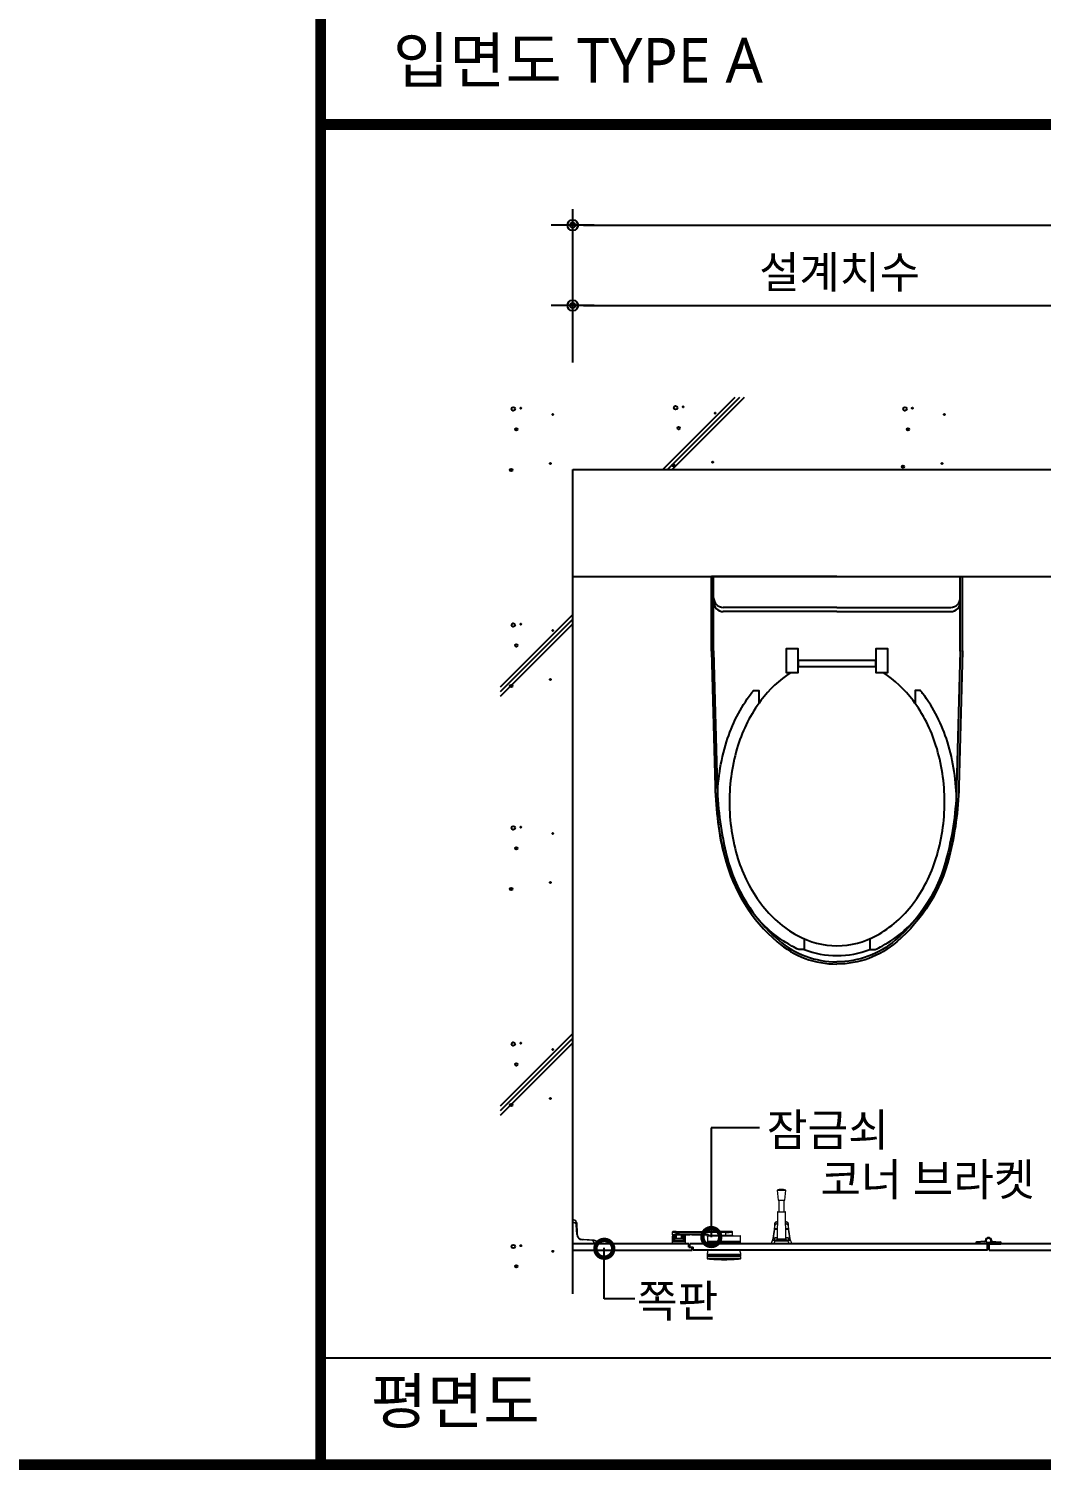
# Model space of a CAD drawing. Extents: x -256 to 8104, y -176 to 5714.
# Drawn here: x 2211 to 3159, y 2764 to 4114 of the extents above; entities that cross this region are included whole.
import ezdxf
from ezdxf.enums import TextEntityAlignment as Align

# ---------------------------------------------------------------- set-up
doc = ezdxf.new("R2010")
doc.units = 0
doc.header["$LTSCALE"] = 30
doc.layers.get('0').update_dxf_attribs({"linetype": 'CONTINUOUS'})
doc.layers.get('DEFPOINTS').update_dxf_attribs({"linetype": 'CONTINUOUS'})
for name, color, linetype in [('0_toilet', 6, 'CONTINUOUS'), ('DIM', 7, 'CONTINUOUS'), ('HAT', 8, 'CONTINUOUS'), ('TIT', 3, 'CONTINUOUS'), ('경첩', 4, 'CONTINUOUS'), ('문자', 3, 'CONTINUOUS'), ('부자재', 4, 'CONTINUOUS'), ('옷걸이', 4, 'CONTINUOUS'), ('잠금쇠(회전형)', 4, 'CONTINUOUS'), ('치수', 1, 'CONTINUOUS'), ('해치', 8, 'CONTINUOUS')]:
    doc.layers.add(name, color=color, linetype=linetype)
doc.styles.add('돋움', font='malgun.ttf')
doc.dimstyles.new('10', dxfattribs={"dimscale": 10, "dimtxt": 3, "dimasz": 1, "dimexe": 1.5, "dimexo": 2, "dimgap": 1, "dimtad": 1, "dimdec": 0, "dimlunit": 6, "dimtxsty": '돋움', "dimblk": 'DIMDOT', "dimcen": -1, "dimdle": 1.5, "dimclrt": 3, "dimazin": 3, "dimtfac": 1, "dimtdec": 0, "dimtix": 1, "dimtmove": 2, "dimatfit": 3, "dimldrblk": 'DIMDOT', "dimarcsym": 0})

# ---------------------------------------------------------------- blocks, each defined once
blk = doc.blocks.new('_DOTSMALL')
at = {"color": 0, "linetype": 'ByBlock', "const_width": 0.5}
blk.add_lwpolyline([(-0.0625, 0, 1), (0.0625, 0, 1)], format="xyb", close=True, dxfattribs=at)
blk = doc.blocks.new('A$C63EC304E')
at = {"layer": '치수', "color": 1, "xscale": 2.5, "yscale": 2.5, "zscale": 2.5, "rotation": 234.3098741996962}
blk.add_blockref('_DOTSMALL', (0.31, 0.31), dxfattribs=at)
blk = doc.blocks.new('A$C2BC9653E')
at = {"layer": '치수', "xscale": 0.3333333333333333, "yscale": 0.3333333333333333, "zscale": 0.3333333333333333}
blk.add_blockref('A$C63EC304E', (0, 0), dxfattribs=at)
blk = doc.blocks.new('A$C7FC71301')
at = {"layer": '치수', "rotation": 180}
blk.add_blockref('A$C2BC9653E', (0.208, 0.208), dxfattribs=at)
blk = doc.blocks.new('A$C4A20372B')
at = {"layer": '치수'}
blk.add_blockref('A$C7FC71301', (0, 0), dxfattribs=at)
blk = doc.blocks.new('A$C566469F5')
at = {"layer": '치수'}
blk.add_blockref('A$C4A20372B', (0, 0), dxfattribs=at)
blk = doc.blocks.new('A$C7E317CD4')
at = {"layer": '해치', "xscale": 2, "yscale": 2, "zscale": 2}
blk.add_blockref('A$C566469F5', (0, 0), dxfattribs=at)
blk = doc.blocks.new('A$C601D7F27')
at = {"layer": '치수'}
blk.add_blockref('A$C7E317CD4', (0, 0), dxfattribs=at)
blk = doc.blocks.new('A$C38802C08')
at = {"layer": '치수'}
blk.add_blockref('A$C601D7F27', (0, 0), dxfattribs=at)
blk = doc.blocks.new('DIMDOT')
at = {"linetype": 'Continuous'}
blk.add_line((-2, 0), (2, 0), dxfattribs=at)
for radius in [0.5, 0.25]:
    blk.add_circle((0, 0), radius, dxfattribs=at)
blk = doc.blocks.new('*D50')
at = {"layer": 'DEFPOINTS', "color": 0}
for p in [(32617.5, -1246.8), (31117.5, -1395.3), (32617.5, -1395.3)]:
    blk.add_point(p, dxfattribs=at)
at = {"layer": 'DIM', "color": 0, "lineweight": -2, "ltscale": 10}
for p, q in [((31117.5, -1375.3), (31117.5, -1231.8)), ((32617.5, -1375.3), (32617.5, -1231.8)), ((31127.5, -1246.8), (32607.5, -1246.8))]:
    blk.add_line(p, q, dxfattribs=at)
at = {"layer": 'DIM', "color": 0, "lineweight": -2, "xscale": 10, "yscale": 10, "zscale": 10, "rotation": 180}
blk.add_blockref('DIMDOT', (31117.5, -1246.8), dxfattribs=at)
at = {"layer": 'DIM', "color": 0, "lineweight": -2, "xscale": 10, "yscale": 10, "zscale": 10}
blk.add_blockref('DIMDOT', (32617.5, -1246.8), dxfattribs=at)
at = {"layer": 'DIM', "color": 3, "insert": (31867.5, -1217.2), "char_height": 30, "attachment_point": 5, "style": '돋움'}
blk.add_mtext('설계치수', dxfattribs=at)
blk = doc.blocks.new('*D52')
at = {"layer": 'DEFPOINTS', "color": 0}
for p in [(31617.5, -1322.1), (31117.5, -1395.3), (31617.5, -1395.3)]:
    blk.add_point(p, dxfattribs=at)
at = {"layer": 'DIM', "color": 0, "lineweight": -2, "ltscale": 10}
for p, q in [((31117.5, -1375.3), (31117.5, -1307.1)), ((31617.5, -1375.3), (31617.5, -1307.1)), ((31127.5, -1322.1), (31607.5, -1322.1))]:
    blk.add_line(p, q, dxfattribs=at)
at = {"layer": 'DIM', "color": 0, "lineweight": -2, "xscale": 10, "yscale": 10, "zscale": 10, "rotation": 180}
blk.add_blockref('DIMDOT', (31117.5, -1322.1), dxfattribs=at)
at = {"layer": 'DIM', "color": 0, "lineweight": -2, "xscale": 10, "yscale": 10, "zscale": 10}
blk.add_blockref('DIMDOT', (31617.5, -1322.1), dxfattribs=at)
at = {"layer": 'DIM', "color": 3, "insert": (31367.5, -1292.5), "char_height": 30, "attachment_point": 5, "style": '돋움'}
blk.add_mtext('설계치수', dxfattribs=at)
blk = doc.blocks.new('A$C10E41893')
at = {"layer": '부자재'}
for p, q in [((6.5, 0), (6.5, 196)), ((123.3, 196), (6.5, 196)), ((123.3, 192.5), (6.5, 192.5)), ((54.8, 0), (54.8, 177.5)), ((61.4, 0), (61.4, 177.5)), ((6.5, 0), (6.5, -196)), ((54.8, 0), (54.8, -177.5)), ((61.4, 0), (61.4, -177.5)), ((123.3, -192.5), (6.5, -192.5)), ((123.3, -196), (6.5, -196))]:
    blk.add_line(p, q, dxfattribs=at)
for points in [[(122.7, 196, -0.012538), (123.3, 196), (334.6, 190.3, -0.055395), (444.7, 175.1, -0.154276), (576.9, 93.3, -0.179504), (611.5, 0, -0.179504)], [(122.8, 192.5, -0.012538), (123.2, 192.5), (334.5, 186.8, -0.055395), (443.8, 171.7, -0.154276), (574.3, 91, -0.179504), (608, 0, -0.179504)], [(572, 51.4), (588.8, 51.4), (588.8, 59.6, 0.021185), (583.3, 70.7, 0.106084), (528.4, 133.7, 0.085733), (452.6, 172.4, 0.075373), (358.7, 186.6, 0.075373), (264.8, 172.4, 0.085733), (189, 133.7, 0.007337), (184.4, 130.1), (184.4, 122), (204.7, 122)], [(156.7, -72, 0.089162), (200.2, -118.7, 0.085733), (270.3, -154.5, 0.075373), (358.7, -167.9, 0.075373), (447.1, -154.5, 0.085733), (517.2, -118.7, 0.106084), (567, -61.6, 0.126931), (582.8, 0, 0.126931), (567, 61.6, 0.106084), (517.2, 118.7, 0.085733), (447.1, 154.5, 0.075373), (358.7, 167.9, 0.075373), (270.3, 154.5, 0.085733), (200.2, 118.7, 0.089162), (156.7, 72)], [(588.8, -51.4, 0.090214), (598.2, 0, 0.090214), (588.8, 51.4, 0.106084)], [(122.7, -196, 0.012538), (123.3, -196), (334.6, -190.3, 0.055395), (444.7, -175.1, 0.154276), (576.9, -93.3, 0.179504), (611.5, 0, 0.179504)], [(122.8, -192.5, 0.012538), (123.2, -192.5), (334.5, -186.8, 0.055395), (443.8, -171.7, 0.154276), (574.3, -91, 0.179504), (608, 0, 0.179504)], [(572, -51.4), (588.8, -51.4), (588.8, -59.6, -0.021185), (583.3, -70.7, -0.106084), (528.4, -133.7, -0.085733), (452.6, -172.4, -0.075373), (358.7, -186.6, -0.075373), (264.8, -172.4, -0.085733), (189, -133.7, -0.007337), (184.4, -130.1), (184.4, -122), (204.7, -122)]]:
    blk.add_lwpolyline(points, format="xyb", dxfattribs=at)
blk.add_lwpolyline([(138, -60.8), (119.3, -60.8), (119.3, -79.5), (156.7, -79.5), (156.7, -60.8), (138, -60.8), (147.3, -60.8), (147.3, 60.8), (138, 60.8), (156.7, 60.8), (156.7, 79.5), (119.3, 79.5), (119.3, 60.8), (138, 60.8), (138, -60.8), (119.3, -60.8)], dxfattribs=at)
for centre, start, end in [((39.8, 177.5), 0, 90), ((46.4, 177.5), 0, 90), ((39.8, -177.5), 270, 0), ((46.4, -177.5), 270, 0)]:
    blk.add_arc(centre, 15, start, end, dxfattribs=at)
blk = doc.blocks.new('STS_02', base_point=(28397.3, -5176.8))
for p, q in [((31117.5, -2247.4), (31117.5, -1475.7)), ((31117.5, -1475.7), (32617.5, -1475.7)), ((31117.5, -1575.7), (32617.5, -1575.7))]:
    blk.add_line(p, q)
at = {"color": 8}
blk.add_line((30881.5, -2307.5), (32844.1, -2307.5), dxfattribs=at)
at = {"color": 8, "const_width": 10}
for points in [[(30881.5, -2407.5), (30881.5, 361.6)], [(30881.5, -1152.6), (34229.3, -1152.6)], [(28444.7, -2407.5), (34229.3, -2407.5)]]:
    blk.add_lwpolyline(points, dxfattribs=at)
at = {"layer": '0_toilet'}
for p, q in [((31226.4, -2200.7), (31117.5, -2200.7)), ((31117.5, -2206.7), (31229.4, -2206.7)), ((31226.4, -2203.7), (31226.4, -2200.7)), ((31226.4, -2203.7), (31230.2, -2203.7)), ((31506, -2200.7), (31227.2, -2200.7)), ((31227.2, -2203.7), (31227.2, -2200.7)), ((31229.4, -2206.7), (31229.4, -2203.7)), ((31230.2, -2206.7), (31230.2, -2203.7)), ((31506, -2206.7), (31230.2, -2206.7)), ((31506, -2206.7), (31506, -2200.7)), ((31731.5, -2200.7), (31507.5, -2200.7)), ((31507.5, -2206.7), (31507.5, -2200.7)), ((31507.5, -2206.7), (31734.5, -2206.7))]:
    blk.add_line(p, q, dxfattribs=at)
at = {"layer": '경첩', "color": 4, "linetype": 'Continuous', "lineweight": 15}
for p, q in [((31117.5, -2178.2), (31118.7, -2178.2)), ((31117.5, -2178.5), (31117.5, -2178.2)), ((31117.5, -2180.6), (31117.5, -2178.5)), ((31118.7, -2178.5), (31117.5, -2178.5)), ((31118.8, -2180.6), (31117.5, -2180.6)), ((31117.5, -2180.7), (31118.8, -2180.7)), ((31117.5, -2181), (31117.5, -2180.7)), ((31118.8, -2181), (31117.5, -2181)), ((31117.5, -2181), (31117.5, -2199.2)), ((31118.7, -2178.5), (31118.7, -2178.2)), ((31118.8, -2180.7), (31118.8, -2180.6)), ((31118.8, -2180.7), (31118.8, -2181)), ((31120.8, -2181.9), (31120.8, -2180.5)), ((31121.3, -2191.9), (31120.9, -2183)), ((31121, -2180.5), (31121.1, -2183)), ((31121.2, -2180.9), (31121.1, -2181.1)), ((31121.3, -2181.5), (31121.1, -2181.8)), ((31121.1, -2183), (31121.6, -2191.9)), ((31121.5, -2184.2), (31121.2, -2184.5)), ((31121.5, -2184.9), (31121.2, -2185.2)), ((31121.3, -2181.5), (31121.5, -2184.2)), ((31121.5, -2185.3), (31121.3, -2185.5)), ((31121.5, -2185.9), (31121.3, -2186.2)), ((31121.5, -2185.3), (31121.5, -2185.9)), ((31121.6, -2186.3), (31121.3, -2186.5)), ((31121.7, -2189.1), (31121.4, -2189.4)), ((31121.7, -2189.1), (31121.4, -2189.4)), ((31121.7, -2189.6), (31121.5, -2189.8)), ((31121.7, -2189.8), (31121.5, -2190)), ((31121.8, -2190.7), (31121.5, -2191)), ((31121.8, -2190.8), (31121.5, -2191.1)), ((31121.8, -2191.2), (31121.5, -2191.4)), ((31121.8, -2191.3), (31121.5, -2191.5)), ((31121.6, -2186.3), (31121.7, -2189.1)), ((31121.8, -2192.2), (31121.6, -2192.4)), ((31121.7, -2189.1), (31121.7, -2189.6)), ((31121.7, -2189.8), (31121.8, -2190.7)), ((31121.9, -2192.4), (31121.7, -2192.6)), ((31121.7, -2193), (31121.9, -2192.8)), ((31121.9, -2192.8), (31121.7, -2193)), ((31121.8, -2190.7), (31121.8, -2190.8)), ((31121.8, -2190.8), (31121.8, -2191.2)), ((31121.8, -2191.2), (31121.8, -2191.3)), ((31121.8, -2191.3), (31121.8, -2191.9)), ((31122.1, -2193.3), (31121.9, -2193.5)), ((31122.3, -2193.7), (31122.1, -2193.9)), ((31122.4, -2193.9), (31122.2, -2194.1)), ((31122.6, -2194.4), (31122.5, -2194.6)), ((31122.8, -2194.6), (31122.6, -2194.8)), ((31123.9, -2195.6), (31123.7, -2195.8)), ((31124.1, -2195.7), (31123.9, -2195.9)), ((31124.6, -2196), (31124.4, -2196.2)), ((31124.8, -2196.1), (31124.6, -2196.3)), ((31125.3, -2196.3), (31125.1, -2196.5)), ((31126.6, -2196.4), (31126.3, -2196.7)), ((31126.3, -2196.4), (31126.6, -2196.4)), ((31126.3, -2196.7), (31135.3, -2197.1)), ((31135.3, -2197.4), (31126.3, -2196.9)), ((31126.6, -2196.4), (31127.9, -2196.5)), ((31127.9, -2196.5), (31127.7, -2196.7)), ((31128.6, -2196.5), (31128.4, -2196.8)), ((31128.9, -2196.6), (31128.7, -2196.8)), ((31129.6, -2196.6), (31129.4, -2196.8)), ((31129.6, -2196.6), (31132.3, -2196.7)), ((31132.3, -2196.7), (31132.1, -2197)), ((31133, -2196.7), (31132.8, -2197)), ((31133.3, -2196.8), (31133.1, -2197)), ((31134, -2196.8), (31133.8, -2197)), ((31134, -2196.8), (31137.2, -2196.9)), ((31135.3, -2197.1), (31137.8, -2197.2)), ((31137.8, -2197.5), (31136.3, -2197.4)), ((31137.3, -2197), (31137.1, -2197.2)), ((31137.3, -2197), (31137.2, -2196.9)), ((31137.3, -2200.7), (31137.3, -2199.5)), ((31137.5, -2199.5), (31137.3, -2199.5)), ((31137.6, -2199.5), (31137.5, -2199.5)), ((31137.5, -2199.5), (31137.5, -2200.7)), ((31137.6, -2200.7), (31137.6, -2199.5)), ((31139.8, -2200.7), (31139.8, -2199.6)), ((31139.8, -2199.6), (31140, -2199.6)), ((31140, -2199.6), (31140, -2200.7)), ((31119, -2200.7), (31137.3, -2200.7)), ((31137.5, -2200.7), (31137.3, -2200.7)), ((31139.8, -2200.7), (31137.6, -2200.7)), ((31140, -2200.7), (31139.8, -2200.7))]:
    blk.add_line(p, q, dxfattribs=at)
at = {"layer": '경첩', "color": 4, "linetype": 'Continuous', "lineweight": 15, "flags": 128}
for points in [[(31120.8, -2180.5), (31120.8, -2180.5), (31120.9, -2180.5), (31120.9, -2180.5), (31121, -2180.5), (31121, -2180.5), (31121, -2180.5), (31121, -2180.5), (31121, -2180.5)], [(31121.1, -2183), (31121.1, -2183), (31121.1, -2183), (31121.1, -2183), (31121.1, -2183), (31121, -2183), (31121, -2183), (31120.9, -2183), (31120.9, -2183)], [(31121.3, -2181), (31121.3, -2181), (31121.3, -2181), (31121.3, -2181), (31121.2, -2181), (31121.2, -2181), (31121.2, -2181), (31121.2, -2180.9), (31121.2, -2180.9)], [(31121.3, -2181), (31121.3, -2181.1), (31121.3, -2181.3), (31121.3, -2181.4), (31121.3, -2181.5)], [(31121.5, -2184.2), (31121.5, -2184.4), (31121.5, -2184.5), (31121.5, -2184.6), (31121.5, -2184.7), (31121.5, -2184.8), (31121.5, -2184.9), (31121.5, -2184.9), (31121.5, -2184.9)], [(31121.6, -2191.9), (31121.6, -2191.9), (31121.5, -2191.9), (31121.5, -2191.9), (31121.5, -2191.9), (31121.5, -2191.9), (31121.4, -2191.9), (31121.4, -2191.9), (31121.3, -2191.9)], [(31121.7, -2189.1), (31121.7, -2189.1), (31121.7, -2189.1)], [(31121.7, -2189.6), (31121.7, -2189.6), (31121.7, -2189.7), (31121.7, -2189.8)], [(31121.8, -2192.2), (31121.9, -2192.3), (31121.9, -2192.4)], [(31121.9, -2192.8), (31121.9, -2192.8), (31121.9, -2192.8)], [(31126.3, -2196.7), (31126.3, -2196.7), (31126.3, -2196.7), (31126.3, -2196.7), (31126.3, -2196.8), (31126.3, -2196.8), (31126.3, -2196.8), (31126.3, -2196.9), (31126.3, -2196.9)], [(31127.9, -2196.5), (31128.1, -2196.5), (31128.2, -2196.5), (31128.3, -2196.5), (31128.4, -2196.5), (31128.5, -2196.5), (31128.6, -2196.5), (31128.6, -2196.5), (31128.6, -2196.5)], [(31128.9, -2196.6), (31129, -2196.6), (31129, -2196.6), (31129.1, -2196.6), (31129.1, -2196.6), (31129.2, -2196.6), (31129.4, -2196.6), (31129.5, -2196.6), (31129.6, -2196.6)], [(31132.3, -2196.7), (31132.4, -2196.7), (31132.6, -2196.7), (31132.7, -2196.7), (31132.8, -2196.7), (31132.8, -2196.7), (31132.9, -2196.7), (31133, -2196.7), (31133, -2196.7), (31133, -2196.7)], [(31133.3, -2196.8), (31133.3, -2196.8), (31133.4, -2196.8), (31133.4, -2196.8), (31133.5, -2196.8), (31133.6, -2196.8), (31133.7, -2196.8), (31133.9, -2196.8), (31134, -2196.8)], [(31135.3, -2197.1), (31135.3, -2197.1), (31135.3, -2197.1), (31135.3, -2197.2), (31135.3, -2197.2), (31135.3, -2197.2), (31135.3, -2197.3), (31135.3, -2197.3), (31135.3, -2197.4)], [(31137.8, -2197.5), (31137.8, -2197.4), (31137.8, -2197.4), (31137.8, -2197.3), (31137.8, -2197.3), (31137.8, -2197.3), (31137.8, -2197.2), (31137.8, -2197.2), (31137.8, -2197.2)]]:
    blk.add_lwpolyline(points, dxfattribs=at)
at = {"layer": '경첩', "color": 4, "linetype": 'Continuous', "lineweight": 15}
for centre, radius, start, end in [((31118.7, -2180.6), 2.35, 2.6983, 90), ((31118.7, -2180.6), 2.1, 2.6983, 90), ((31118.8, -2183.1), 2.35, 2.6983, 90), ((31118.8, -2183.1), 2.1, 2.6983, 90), ((31119, -2199.2), 1.5, 180, 270), ((31126.6, -2191.7), 5.25, 182.6983, 267.3017), ((31126.6, -2191.7), 5, 182.6983, 267.3017), ((31126.6, -2191.7), 4.75, 182.6983, 185.9088), ((31126.6, -2191.7), 4.75, 188.6056, 193.1623), ((31126.6, -2191.7), 4.75, 193.2431, 199.766), ((31126.6, -2191.7), 4.75, 199.766, 204.9948), ((31126.6, -2191.7), 4.75, 208.1736, 214.3849), ((31126.6, -2191.7), 4.75, 214.3855, 217.4388), ((31126.6, -2191.7), 4.75, 217.4392, 235.6151), ((31126.6, -2191.7), 4.75, 235.6142, 238.7009), ((31126.6, -2191.7), 4.75, 238.7002, 245.0052), ((31126.6, -2191.7), 4.75, 248.2494, 255.0002), ((31126.6, -2191.7), 4.75, 255, 267.3017), ((31135.2, -2199.5), 2.35, 0, 87.3017), ((31135.2, -2199.5), 2.1, 0, 87.3017), ((31137.7, -2199.6), 2.35, 0, 87.3017), ((31137.7, -2199.6), 2.1, 0, 87.3017)]:
    blk.add_arc(centre, radius, start, end, dxfattribs=at)
at = {"layer": '부자재'}
for p, q in [((31503.1, -2198.6), (31495.9, -2199.1)), ((31496.6, -2199.6), (31496.6, -2200.7)), ((31509.8, -2198.5), (31518, -2199.1)), ((31517.3, -2199.6), (31517.3, -2200.7)), ((31495.4, -2199.8), (31495.4, -2200.7)), ((31506, -2200.7), (31495.4, -2200.7)), ((31506.8, -2200.2), (31506.8, -2201)), ((31507.1, -2201), (31506.8, -2201)), ((31507.1, -2200.2), (31507.1, -2201)), ((31507.5, -2200.7), (31518.5, -2200.7)), ((31507.5, -2200.7), (31507.5, -2200.7)), ((31518.5, -2199.8), (31518.5, -2200.7))]:
    blk.add_line(p, q, dxfattribs=at)
at = {"layer": '부자재', "color": 1}
blk.add_circle((31506.9, -2197.5), 2.34, dxfattribs=at)
at = {"layer": '부자재'}
for centre, radius, start, end in [((31496, -2199.8), 0.7, 101.7765, 181.6712), ((31497.5, -2199.9), 0.884, 113.4077, 164.5497), ((31503, -2197.3), 1.29, 272.9231, 352.4724), ((31506.9, -2197.5), 2.62, 270, 180), ((31507, -2197.9), 2.86, 280.084, 345.9792), ((31510.8, -2197.3), 1.29, 187.5276, 267.0769), ((31516.4, -2199.9), 0.884, 15.4503, 67.3004), ((31517.8, -2199.8), 0.7, 358.3288, 78.2235), ((31507.3, -2201.7), 1.65, 102.5267, 141.5475), ((31506.6, -2201.7), 1.65, 43.1003, 77.4733)]:
    blk.add_arc(centre, radius, start, end, dxfattribs=at)
at = {"layer": '옷걸이', "lineweight": 15}
for p, q in [((31309, -2150.4), (31309.8, -2159.9)), ((31309, -2150.4), (31317, -2150.4)), ((31316.3, -2159.9), (31317, -2150.4)), ((31309.3, -2171), (31309.1, -2196.2)), ((31316.8, -2171), (31309.3, -2171)), ((31309.5, -2170.7), (31313, -2170.7)), ((31309.8, -2159.9), (31316.3, -2159.9)), ((31310.5, -2159.9), (31310.5, -2170.7)), ((31313, -2170.7), (31316.5, -2170.7)), ((31315.5, -2170.7), (31315.5, -2159.9)), ((31317, -2196.2), (31316.8, -2171)), ((31309.2, -2180.1), (31309.1, -2180.1)), ((31309.1, -2180.1), (31309.1, -2180.2)), ((31309.2, -2180.2), (31309.1, -2180.2)), ((31309.1, -2181.7), (31309.1, -2182.1)), ((31309.1, -2181.7), (31309.2, -2181.7)), ((31309.2, -2182.1), (31309.1, -2182.1)), ((31317, -2180.1), (31316.9, -2180.1)), ((31317, -2180.2), (31316.9, -2180.2)), ((31316.9, -2181.7), (31317, -2181.7)), ((31317, -2182.1), (31316.9, -2182.1)), ((31317, -2180.1), (31317, -2180.2)), ((31317, -2181.7), (31317, -2182.1)), ((31303.5, -2200.7), (31304.4, -2198.1)), ((31304.4, -2198.1), (31304.4, -2198.1)), ((31304.4, -2198.1), (31304.4, -2198.1)), ((31306.8, -2195.3), (31305.3, -2195.3)), ((31306.8, -2195.3), (31305.3, -2195.3)), ((31305.4, -2197.3), (31305.3, -2197.4)), ((31305.3, -2197.5), (31305.3, -2197.5)), ((31320.7, -2197.5), (31305.3, -2197.5)), ((31306.8, -2198.2), (31305.9, -2200.7)), ((31309.1, -2187.2), (31306.7, -2187.2)), ((31306.7, -2195.9), (31306.8, -2195.3)), ((31306.8, -2186.4), (31309.2, -2186.4)), ((31306.8, -2198.2), (31306.8, -2197.5)), ((31306.8, -2197.5), (31319.3, -2197.5)), ((31319.3, -2198.2), (31306.8, -2198.2)), ((31317.8, -2196.2), (31308.3, -2196.2)), ((31316.9, -2186.4), (31319.3, -2186.4)), ((31319.4, -2187.2), (31316.9, -2187.2)), ((31320.7, -2195.3), (31319.3, -2195.3)), ((31319.3, -2195.3), (31319.4, -2195.8)), ((31320.7, -2195.3), (31319.3, -2195.3)), ((31319.3, -2198.2), (31319.3, -2197.5)), ((31320.2, -2200.7), (31319.3, -2198.2)), ((31320.8, -2197.4), (31320.7, -2197.3)), ((31320.7, -2197.5), (31320.7, -2197.5)), ((31320.9, -2197.4), (31320.8, -2197.4)), ((31321.7, -2198.1), (31322.5, -2200.7)), ((31321.7, -2198.1), (31321.7, -2198.1)), ((31321.7, -2198.1), (31321.7, -2198.1)), ((31305.9, -2200.7), (31303.5, -2200.7)), ((31320.2, -2200.7), (31305.9, -2200.7)), ((31322.5, -2200.7), (31320.2, -2200.7))]:
    blk.add_line(p, q, dxfattribs=at)
at = {"layer": '옷걸이', "lineweight": 15, "flags": 128}
for points in [[(31309.1, -2180.1), (31309.1, -2180.1), (31308.7, -2180.1), (31308.4, -2180.1), (31308.1, -2180.2), (31307.8, -2180.3), (31307.5, -2180.5), (31307.3, -2180.6), (31307.1, -2180.8), (31306.9, -2181), (31306.7, -2181.2), (31306.7, -2181.5), (31306.6, -2181.7), (31306.6, -2181.7)], [(31309.1, -2180.2), (31308.7, -2180.2), (31308.3, -2180.3), (31307.9, -2180.4), (31307.5, -2180.5), (31307.2, -2180.7), (31307, -2180.9), (31306.8, -2181.2), (31306.7, -2181.4), (31306.6, -2181.7), (31306.6, -2181.8)], [(31306.6, -2183.3), (31306.7, -2183), (31306.8, -2182.8), (31306.9, -2182.5), (31307.2, -2182.3), (31307.5, -2182.1), (31307.8, -2181.9), (31308.2, -2181.8), (31308.6, -2181.7), (31309.1, -2181.7)], [(31309.1, -2182.1), (31308.6, -2182.1), (31308.3, -2182.2), (31307.9, -2182.3), (31307.6, -2182.4), (31307.4, -2182.6), (31307.2, -2182.8), (31307, -2183), (31306.9, -2183.3), (31306.9, -2183.5)], [(31319.5, -2181.8), (31319.5, -2181.8), (31319.4, -2181.6), (31319.4, -2181.3), (31319.3, -2181.1), (31319.1, -2180.9), (31318.9, -2180.7), (31318.7, -2180.6), (31318.5, -2180.4), (31318.2, -2180.3), (31317.9, -2180.2), (31317.6, -2180.1), (31317.2, -2180.1), (31317, -2180.1)], [(31319.5, -2181.8), (31319.4, -2181.5), (31319.3, -2181.3), (31319.2, -2181), (31318.9, -2180.8), (31318.7, -2180.6), (31318.3, -2180.4), (31318, -2180.3), (31317.6, -2180.2), (31317.1, -2180.2), (31317, -2180.2)], [(31317, -2181.7), (31317.4, -2181.7), (31317.8, -2181.8), (31318.2, -2181.9), (31318.5, -2182.1), (31318.8, -2182.2), (31319.1, -2182.5), (31319.3, -2182.7), (31319.4, -2183), (31319.5, -2183.3)], [(31319.2, -2183.5), (31319.2, -2183.2), (31319, -2183), (31318.9, -2182.7), (31318.6, -2182.5), (31318.4, -2182.4), (31318, -2182.2), (31317.7, -2182.1), (31317.3, -2182.1), (31317, -2182.1)], [(31305.1, -2195.5), (31305.1, -2195.5), (31305.1, -2195.5)], [(31305.3, -2197.4), (31305.2, -2197.4), (31305.2, -2197.4)], [(31305.3, -2195.3), (31305.3, -2195.3), (31305.3, -2195.3)], [(31305.4, -2197.3), (31305.3, -2197.4), (31305.3, -2197.5)], [(31305.3, -2197.4), (31305.3, -2197.4), (31305.4, -2197.3)], [(31306.5, -2187.2), (31306.5, -2187.2), (31306.5, -2187.2), (31306.5, -2187.2), (31306.5, -2187.2), (31306.6, -2187.2), (31306.6, -2187.2), (31306.7, -2187.2), (31306.7, -2187.2)], [(31307.5, -2197.4), (31307.1, -2197.4), (31306.9, -2197.4), (31306.8, -2197.3), (31306.9, -2197.3), (31307.2, -2197.3), (31307.3, -2197.3)], [(31309.1, -2194.9), (31308.5, -2194.9), (31307.2, -2195)], [(31318.9, -2195), (31317.3, -2194.9), (31317, -2194.9)], [(31318.8, -2197.3), (31319.1, -2197.3), (31319.2, -2197.3), (31319.3, -2197.4), (31319.1, -2197.4), (31318.8, -2197.4), (31318.3, -2197.4)], [(31319.6, -2187.2), (31319.6, -2187.2), (31319.6, -2187.2), (31319.6, -2187.2), (31319.6, -2187.2), (31319.5, -2187.2), (31319.5, -2187.2), (31319.4, -2187.2), (31319.4, -2187.2)], [(31320.7, -2197.5), (31320.7, -2197.4), (31320.7, -2197.3)], [(31320.8, -2197.4), (31320.8, -2197.4), (31320.7, -2197.3)]]:
    blk.add_lwpolyline(points, dxfattribs=at)
at = {"layer": '옷걸이', "lineweight": 15}
for centre, radius, start, end in [((31313, -2160.7), 11, 68.7607, 111.2393), ((31309.5, -2171), 0.25, 90, 179.5), ((31316.5, -2171), 0.25, 0.5, 90), ((31253.9, -2182.9), 52.8, 356.4511, 359.6096), ((31306.8, -2186.2), 0.23, 185.4574, 275.1888), ((31253.9, -2182.9), 52.8, 355.4136, 356.451), ((31253.9, -2182.9), 52.8, 359.6096, 1.2369), ((31306.8, -2183.3), 0.227, 188.2087, 276.392), ((31253.9, -2183.1), 53, 356.4511, 359.6096), ((31253.9, -2181.3), 55.3, 359.6189, 1.2073), ((31372.2, -2181.3), 55.3, 178.7927, 180.3811), ((31319.2, -2183.3), 0.227, 263.608, 351.7913), ((31372.2, -2183.1), 53, 180.3904, 183.5489), ((31319.3, -2186.2), 0.23, 264.8112, 354.5426), ((31372.2, -2182.9), 52.8, 178.7631, 180.3904), ((31372.2, -2182.9), 52.8, 180.3904, 183.5489), ((31372.2, -2182.9), 52.8, 183.5489, 184.5865), ((31255.1, -2183.3), 51.5, 343.2376, 346.2577), ((31305.5, -2198.5), 1.17, 101.397, 160.6752), ((31305.3, -2198.5), 1, 89.9937, 161.8081), ((31255.5, -2183.1), 51.3, 343.5226, 346.2377), ((31253.9, -2182.9), 52.8, 346.2317, 355.4136), ((31305.3, -2195.6), 0.25, 90.2728, 166.2395), ((31305.3, -2195.6), 0.247, 89.2585, 165.9158), ((31304.9, -2195.6), 1.81, 282.0607, 352.5143), ((31253.9, -2182.9), 53, 346.5097, 355.4136), ((31304.8, -2195.2), 2.24, 284.8265, 3.5932), ((31272.8, -2183.8), 34.1, 354.2736, 355.5668), ((31307.1, -2195.4), 0.376, 79.9393, 150.5456), ((31307, -2195.3), 0.248, 89.5881, 179.723), ((31307.2, -2195.3), 0.307, 84.7786, 118.9817), ((31306.9, -2195.9), 1.43, 284.1057, 346.9245), ((31313.2, -1796.3), 401.1, 269.1968, 270.7316), ((31319.2, -2195.9), 1.44, 193.1186, 255.9655), ((31318.9, -2195.4), 0.4, 32.0092, 97.8083), ((31318.9, -2195.3), 0.271, 58.6344, 97.6053), ((31321.3, -2195.2), 2.24, 176.3909, 255.1894), ((31319, -2195.3), 0.248, 0.277, 90.4119), ((31353.3, -2183.8), 34.1, 184.4333, 185.7264), ((31372.2, -2182.9), 53, 184.5864, 193.4903), ((31321.1, -2195.6), 1.8, 186.7864, 258.2605), ((31372.2, -2182.9), 52.8, 184.5864, 193.7683), ((31320.7, -2195.6), 0.25, 13.7617, 89.4531), ((31320.7, -2195.6), 0.247, 14.0842, 90.7415), ((31370.4, -2183.2), 51.2, 193.7584, 196.469), ((31320.7, -2198.5), 1, 18.1919, 90.0063), ((31320.6, -2198.5), 1.16, 19.2937, 79.3942), ((31371.2, -2183.2), 51.7, 193.7493, 196.7564)]:
    blk.add_arc(centre, radius, start, end, dxfattribs=at)
at = {"layer": '잠금쇠(회전형)', "linetype": 'Continuous', "lineweight": 15}
for p, q in [((31210.7, -2189.6), (31210.7, -2192.1)), ((31210.7, -2192.1), (31213.9, -2192.1)), ((31210.7, -2193.7), (31210.7, -2200.7)), ((31211.1, -2193.7), (31210.7, -2193.7)), ((31211.1, -2198.7), (31211.1, -2193.7)), ((31211.1, -2193.7), (31211.5, -2193.7)), ((31222.8, -2198.7), (31211.1, -2198.7)), ((31213, -2189.1), (31211.2, -2189.1)), ((31211.2, -2193.2), (31211.5, -2193.2)), ((31211.5, -2193.7), (31211.5, -2193.2)), ((31211.5, -2193.2), (31213.4, -2193.2)), ((31211.5, -2193.7), (31211.5, -2198.3)), ((31213.4, -2193.7), (31211.5, -2193.7)), ((31211.5, -2198.3), (31211.7, -2198.2)), ((31211.7, -2194.2), (31213.4, -2194.2)), ((31211.7, -2198.2), (31211.7, -2194.2)), ((31212.2, -2194.7), (31211.7, -2194.2)), ((31211.7, -2198.2), (31211.7, -2198.2)), ((31211.7, -2198.2), (31222.1, -2198.2)), ((31212.2, -2194.7), (31212.2, -2198.2)), ((31213.4, -2194.7), (31212.2, -2194.7)), ((31212.7, -2195.7), (31212.7, -2197.2)), ((31219.8, -2195.7), (31212.7, -2195.7)), ((31212.7, -2197.2), (31219.8, -2197.2)), ((31212.9, -2195.5), (31219.6, -2195.5)), ((31219.6, -2197.5), (31212.9, -2197.5)), ((31213.4, -2193.7), (31213.4, -2193.2)), ((31213.4, -2193.2), (31214.4, -2193.2)), ((31213.4, -2194.2), (31213.4, -2193.7)), ((31213.9, -2193.7), (31213.4, -2193.7)), ((31213.4, -2194.2), (31213.4, -2194.7)), ((31213.4, -2194.2), (31213.9, -2194.2)), ((31214.4, -2194.7), (31213.4, -2194.7)), ((31213.9, -2192.1), (31213.9, -2192.1)), ((31213.9, -2193.7), (31213.9, -2194.2)), ((31214.4, -2193.7), (31213.9, -2193.7)), ((31213.9, -2194.2), (31214.4, -2194.2)), ((31214.4, -2192.6), (31214.4, -2195.5)), ((31239.4, -2189.3), (31216.9, -2189.3)), ((31239.4, -2189.3), (31216.9, -2189.3)), ((31216.9, -2189.3), (31216.9, -2189.3)), ((31216.9, -2189.5), (31260.9, -2189.5)), ((31216.9, -2190), (31216.9, -2189.5)), ((31216.9, -2190), (31216.9, -2191.6)), ((31260.9, -2190), (31216.9, -2190)), ((31243.4, -2191.6), (31216.9, -2191.6)), ((31219.4, -2195.5), (31219.4, -2192.6)), ((31219.4, -2193.2), (31220.4, -2193.2)), ((31219.9, -2193.7), (31219.4, -2193.7)), ((31219.4, -2194.2), (31219.9, -2194.2)), ((31220.4, -2194.7), (31219.4, -2194.7)), ((31219.6, -2195.5), (31220.9, -2195.5)), ((31220.9, -2197.5), (31219.6, -2197.5)), ((31221.2, -2195.7), (31219.8, -2195.7)), ((31219.8, -2197.2), (31221.2, -2197.2)), ((31219.9, -2192.1), (31227.2, -2192.1)), ((31220.4, -2193.7), (31219.9, -2193.7)), ((31219.9, -2194.2), (31219.9, -2193.7)), ((31219.9, -2194.2), (31220.4, -2194.2)), ((31220.4, -2193.2), (31220.4, -2193.7)), ((31220.4, -2193.2), (31222.3, -2193.2)), ((31222.3, -2193.7), (31220.4, -2193.7)), ((31220.4, -2193.7), (31220.4, -2194.2)), ((31220.4, -2194.2), (31222.2, -2194.2)), ((31220.4, -2194.2), (31220.4, -2194.7)), ((31221.7, -2194.7), (31220.4, -2194.7)), ((31221.2, -2197.2), (31221.2, -2195.7)), ((31222.2, -2194.2), (31221.7, -2194.7)), ((31221.7, -2198.2), (31221.7, -2194.7)), ((31222.1, -2198.2), (31222.2, -2198.2)), ((31222.2, -2194.2), (31222.2, -2198.2)), ((31222.2, -2198.2), (31222.3, -2198.3)), ((31222.3, -2193.2), (31222.3, -2193.7)), ((31222.3, -2193.2), (31222.7, -2193.2)), ((31222.3, -2198.3), (31222.3, -2193.7)), ((31222.3, -2193.7), (31222.8, -2193.7)), ((31222.8, -2193.7), (31222.8, -2198.7)), ((31223.2, -2193.7), (31222.8, -2193.7)), ((31223.2, -2200.7), (31223.2, -2193.7)), ((31229.2, -2192.1), (31242.1, -2192.1)), ((31239.4, -2189.3), (31239.4, -2189.3)), ((31242.1, -2192.1), (31242.1, -2192.1)), ((31266.7, -2189.1), (31243.3, -2189.1)), ((31243.7, -2193.7), (31243.7, -2198.6)), ((31274.7, -2198.6), (31243.7, -2198.6)), ((31243.7, -2198.7), (31243.7, -2200.5)), ((31243.7, -2198.7), (31274.7, -2198.7)), ((31245, -2193.1), (31245, -2192.9)), ((31274.7, -2193.6), (31245.1, -2193.6)), ((31245.8, -2193.1), (31245.8, -2192.6)), ((31245.8, -2192.6), (31260.9, -2192.6)), ((31245.8, -2193.1), (31274.2, -2193.1)), ((31251.4, -2198.6), (31251.4, -2198.7)), ((31260.9, -2189.5), (31260.9, -2190)), ((31260.9, -2192.6), (31260.9, -2190)), ((31260.9, -2193.1), (31260.9, -2192.6)), ((31260.9, -2192.6), (31267.2, -2192.6)), ((31266.9, -2198.7), (31266.9, -2198.6)), ((31267.2, -2192.6), (31267.2, -2189.6)), ((31271.6, -2198.7), (31271.6, -2198.6)), ((31273.6, -2198.7), (31273.6, -2198.6)), ((31273.7, -2198.7), (31273.7, -2198.6)), ((31274.7, -2198.6), (31274.7, -2193.6)), ((31274.7, -2200.5), (31274.7, -2198.7)), ((31210.7, -2200.7), (31223.2, -2200.7)), ((31243.4, -2210.7), (31243.4, -2211.7)), ((31274.9, -2210.7), (31243.4, -2210.7)), ((31274.9, -2211.7), (31243.4, -2211.7)), ((31243.4, -2212.7), (31243.4, -2214.3)), ((31274.9, -2212.7), (31243.4, -2212.7)), ((31243.7, -2200.5), (31274.7, -2200.5)), ((31274.4, -2200.7), (31243.9, -2200.7)), ((31274.4, -2212.2), (31243.9, -2212.2)), ((31274.4, -2212.2), (31243.9, -2212.2)), ((31274.2, -2206.8), (31244.1, -2206.8)), ((31244.3, -2206.7), (31259.2, -2206.7)), ((31259.2, -2206.7), (31274.1, -2206.7)), ((31274.9, -2211.7), (31274.9, -2210.7)), ((31274.9, -2214.3), (31274.9, -2212.7)), ((31243.4, -2214.3), (31259.2, -2214.3)), ((31259.2, -2214.8), (31243.9, -2214.8)), ((31247, -2215), (31271.3, -2215)), ((31247, -2215), (31259.2, -2215)), ((31271, -2215), (31247.3, -2215)), ((31253.5, -2215.2), (31253.6, -2215.2)), ((31253.6, -2215.2), (31264.8, -2215.2)), ((31256.5, -2215.3), (31256.5, -2215.2)), ((31257, -2215.5), (31261.3, -2215.5)), ((31257, -2215.5), (31261.3, -2215.5)), ((31257.4, -2215.2), (31257.4, -2215.3)), ((31257.4, -2215.3), (31261, -2215.3)), ((31260.9, -2215.4), (31257.4, -2215.4)), ((31259.2, -2214.3), (31274.9, -2214.3)), ((31274.5, -2214.8), (31259.2, -2214.8)), ((31259.2, -2215), (31271.3, -2215)), ((31261, -2215.3), (31261, -2215.2)), ((31261.9, -2215.2), (31261.9, -2215.3)), ((31264.8, -2215.2), (31264.9, -2215.2))]:
    blk.add_line(p, q, dxfattribs=at)
at = {"layer": '잠금쇠(회전형)', "linetype": 'Continuous', "lineweight": 15, "flags": 128}
for points in [[(31216.9, -2189.3), (31216.3, -2189.3), (31215.6, -2189.3), (31215, -2189.3), (31214.5, -2189.2), (31214, -2189.2), (31213.6, -2189.2), (31213.3, -2189.1), (31213.1, -2189.1), (31213, -2189.1), (31213, -2189.1)], [(31253.5, -2215.3), (31253.3, -2215.2), (31253.2, -2215.2), (31253.3, -2215.2), (31253.4, -2215.2), (31253.5, -2215.2)], [(31257.4, -2215.4), (31257.4, -2215.4), (31257.4, -2215.4), (31257.4, -2215.4), (31257.4, -2215.4), (31257.4, -2215.4), (31257.4, -2215.4), (31257.4, -2215.3), (31257.4, -2215.3)], [(31260.9, -2215.4), (31260.9, -2215.4), (31260.9, -2215.4), (31260.9, -2215.4), (31261, -2215.4), (31261, -2215.4), (31261, -2215.4), (31261, -2215.3), (31261, -2215.3)], [(31264.9, -2215.2), (31265, -2215.2), (31265.1, -2215.2), (31265.1, -2215.2), (31265, -2215.2), (31264.8, -2215.3)]]:
    blk.add_lwpolyline(points, dxfattribs=at)
at = {"layer": '잠금쇠(회전형)', "linetype": 'Continuous', "lineweight": 15}
for centre, radius, start, end in [((31211.2, -2189.6), 0.5, 90, 180), ((31217, -2143.7), 46.4, 262.2082, 269.9516), ((31217, -2231.5), 39.9, 90.0704, 99.0775), ((31211.2, -2193.7), 0.5, 90, 180), ((31211.6, -2193.7), 0.485, 91.9622, 181.8362), ((31211.8, -2199), 0.816, 110.8265, 158.264), ((31217, -2150.7), 38.9, 261.4299, 269.9411), ((31212.9, -2195.7), 0.25, 90, 180), ((31212.9, -2197.2), 0.25, 180, 270), ((31213.4, -2193.7), 0.5, 0, 90), ((31213.4, -2194.2), 0.5, 270, 0), ((31216.9, -2232.4), 40.4, 85.7371, 94.238), ((31213.9, -2192.6), 0.5, 0.4364, 88.0475), ((31216.9, -2220.2), 27.7, 84.8219, 95.1479), ((31219.9, -2192.6), 0.5, 89.9688, 179.9724), ((31220.4, -2193.7), 0.5, 90, 180), ((31220.4, -2194.2), 0.5, 180, 270), ((31220.9, -2195.7), 0.25, 0, 90), ((31220.9, -2197.2), 0.25, 270, 0), ((31222.3, -2193.7), 0.485, 358.1638, 88.0378), ((31222, -2199), 0.816, 21.736, 69.1735), ((31222.7, -2193.7), 0.5, 0, 90), ((31228.2, -2231.4), 39.3, 88.5426, 91.4397), ((31239.4, -2149.7), 39.6, 270.014, 275.6703), ((31234.7, -2171.1), 22.3, 289.4853, 292.988), ((31242.1, -2193.7), 1.56, 359.595, 89.9503), ((31243.4, -2193.1), 1.54, 8.6008, 92.9035), ((31265.6, -2241.3), 52.5, 113.1385, 114.7084), ((31245.8, -2193.8), 1.18, 89.4884, 132.259), ((31246.7, -2193), 1.69, 184.5827, 202.3275), ((31245.7, -2193.7), 0.588, 82.6337, 171.8516), ((31260.9, -2150.8), 38.8, 270.0516, 278.5774), ((31260.9, -2143.7), 46.3, 270.0429, 277.7974), ((31266.7, -2189.6), 0.5, 0, 90), ((31267.7, -2192.6), 0.5, 180, 270), ((31274.2, -2193.6), 0.5, 0, 90), ((31254.5, -2210.7), 11, 159.2996, 180), ((31243.4, -2212.2), 0.5, 0, 90), ((31243.4, -2212.2), 0.5, 270, 0), ((31243.9, -2200.5), 0.25, 180, 270), ((31244.3, -2206.9), 0.15, 90, 159.2996), ((31274.1, -2206.9), 0.15, 20.7004, 90), ((31263.9, -2210.7), 11, 0, 20.7004), ((31274.4, -2200.5), 0.25, 270, 0), ((31274.9, -2212.2), 0.5, 90, 180), ((31274.9, -2212.2), 0.5, 180, 270), ((31243.9, -2214.3), 0.5, 180, 264.5584), ((31259.2, -2054.2), 161.3, 264.5584, 265.686), ((31247, -2214.9), 0.125, 265.686, 270), ((31247.3, -2214.9), 0.125, 235.4626, 265.7969), ((31259.2, -2054), 161.5, 265.7969, 269.2276), ((31253.5, -2217), 1.78, 88.6382, 96.0273), ((31259.4, -2134.6), 80.9, 265.7789, 267.8287), ((31259.5, -2134.5), 80.8, 266.5383, 267.829), ((31256.3, -2215.3), 0.114, 281.5317, 6.6087), ((31257.4, -2184.7), 30.7, 268.0585, 270.0013), ((31257.4, -2192.7), 22.6, 267.7351, 270.0014), ((31260.9, -2185), 30.5, 269.9897, 271.9505), ((31261, -2193), 22.4, 269.9881, 272.2754), ((31259.2, -2054), 161.5, 270.7724, 274.2031), ((31258.8, -2134.5), 80.8, 272.171, 273.4617), ((31262, -2215.3), 0.114, 173.3913, 258.4683), ((31258.9, -2134.6), 80.9, 272.1713, 274.2211), ((31264.9, -2215.2), 0.0882, 204.5731, 265.3621), ((31264.9, -2216.3), 1.13, 83.0858, 90.7191), ((31271, -2214.9), 0.125, 274.2031, 304.5374), ((31259.2, -2054.2), 161.3, 274.314, 275.4416), ((31271.3, -2214.9), 0.125, 270, 274.314), ((31274.4, -2214.3), 0.5, 275.4416, 0)]:
    blk.add_arc(centre, radius, start, end, dxfattribs=at)
at = {"layer": '치수'}
for p, q in [((31292.3, -2091.9), (31247.3, -2091.9)), ((31247.3, -2091.9), (31247.3, -2194.3)), ((31147.1, -2252.2), (31147.1, -2204.3)), ((31175.6, -2252.2), (31147.1, -2252.2))]:
    blk.add_line(p, q, dxfattribs=at)
at = {"layer": '해치'}
for p, q in [((31201.8, -1475.7), (31269.6, -1408)), ((31210.6, -1475.7), (31278.4, -1408)), ((31049.8, -1679.1), (31117.5, -1611.4)), ((31049.8, -1688), (31117.5, -1620.2)), ((31049.8, -2071.5), (31117.5, -2003.7)), ((31049.8, -2080.3), (31117.5, -2012.5))]:
    blk.add_line(p, q, dxfattribs=at)
at = {"layer": '해치', "color": 2}
for p, q in [((31206.2, -1475.7), (31274, -1408)), ((31049.8, -1683.6), (31117.5, -1615.8)), ((31049.8, -2075.9), (31117.5, -2008.1))]:
    blk.add_line(p, q, dxfattribs=at)
at = {"layer": '해치'}
for centre, radius in [((31213.9, -1417.8), 1.68), ((31220.9, -1417), 0.56), ((31061.9, -1418.9), 1.68), ((31068.9, -1418.2), 0.56), ((31098.9, -1424.1), 0.56), ((31250.9, -1422.9), 0.56), ((31428.7, -1418.9), 1.68), ((31435.6, -1418.2), 0.56), ((31465.6, -1424.1), 0.56), ((31064.7, -1438.1), 1.12), ((31216.7, -1436.9), 1.12), ((31431.5, -1438.1), 1.12), ((31096.6, -1470), 0.559), ((31211.9, -1471.6), 1.12), ((31248.6, -1468.8), 0.559), ((31463.4, -1470), 0.559), ((31059.9, -1476.1), 1.12), ((31426.7, -1472.9), 1.12), ((31061.9, -1621.2), 1.68), ((31068.9, -1620.4), 0.56), ((31098.9, -1626.4), 0.56), ((31064.7, -1640.4), 1.12), ((31096.6, -1672.2), 0.559), ((31059.9, -1678.4), 1.12), ((31061.9, -1811.2), 1.68), ((31068.9, -1810.5), 0.56), ((31098.9, -1816.4), 0.56), ((31064.7, -1830.4), 1.12), ((31096.6, -1862.3), 0.559), ((31059.9, -1868.5), 1.12), ((31061.9, -2013.5), 1.68), ((31068.9, -2012.7), 0.56), ((31098.9, -2018.7), 0.56), ((31064.7, -2032.7), 1.12), ((31096.6, -2064.6), 0.559), ((31059.9, -2070.7), 1.12), ((31061.9, -2203.1), 1.68), ((31068.9, -2202.3), 0.56), ((31098.9, -2207.7), 0.56), ((31064.7, -2221.7), 1.12)]:
    blk.add_circle(centre, radius, dxfattribs=at)
at = {"layer": 'HAT', "xscale": 0.6000000000003638, "yscale": 0.6000000000003638, "zscale": 0.6000000000003638, "rotation": 270}
blk.add_blockref('A$C10E41893', (31365, -1571.8), dxfattribs=at)
at = {"layer": '해치', "xscale": -20, "yscale": 20, "zscale": 20, "rotation": 89.99999999999994}
for p in [(31251.5, -2190.1), (31151.3, -2201.1)]:
    blk.add_blockref('A$C38802C08', p, dxfattribs=at)
at = {"layer": 'TIT', "style": '돋움'}
for s, p in [('입면도 TYPE A', (31295.6, -1113.5)), ('평면도', (31086.6, -2368.8))]:
    blk.add_text(s, height=42, dxfattribs=at).set_placement(p, align=Align.RIGHT)
at = {"layer": '문자', "style": '돋움'}
for s, p in [('잠금쇠', (31356.4, -2093.6)), ('코너 브라켓', (31449.8, -2140.1)), ('쪽판', (31215.7, -2253.9))]:
    blk.add_text(s, height=30.34, dxfattribs=at).set_placement(p, align=Align.MIDDLE)
at = {"layer": 'DIM', "ltscale": 10}
for base, p2, picture, middle in [((32617.5, -1246.8), (32617.5, -1395.3), '*D50', (31867.5, -1217.2)), ((31617.5, -1322.1), (31617.5, -1395.3), '*D52', (31367.5, -1292.5))]:
    dim = blk.add_linear_dim(base=base, p1=(31117.5, -1395.3), p2=p2, text='설계치수', dimstyle='10', override={"dimtxsty": '돋움'}, dxfattribs=at)
    dim.commit()
    dim.dimension.update_dxf_attribs({"geometry": picture, "text_midpoint": middle})

msp = doc.modelspace()

# ---------------------------------------------------------------- block references
msp.add_blockref('STS_02', (0, 0))

doc.saveas('drawing.dxf')
